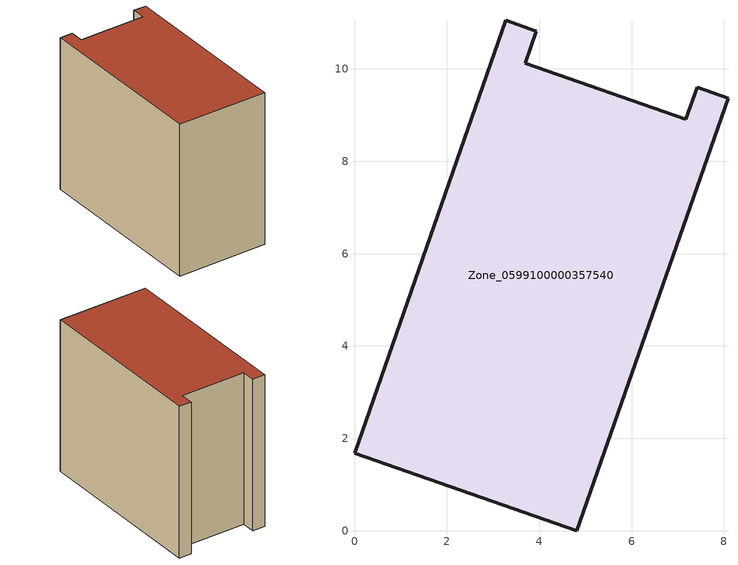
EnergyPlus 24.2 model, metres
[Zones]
Zone_0599100000357540
 floor ground (C_G): 0,1.68 3.27,11.05 3.94,10.82 3.7,10.12 7.17,8.91 7.42,9.6 8.09,9.37 4.81,0 z0
 wall outside (C_F): 4.81,0 8.09,9.37 7.42,9.6 7.17,8.91 3.7,10.12 3.94,10.82 3.27,11.05 0,1.68 4.81,0 z0:8.62
 roof outside (C_R): 3.27,11.05 0,1.68 4.81,0 8.09,9.37 7.42,9.6 7.17,8.91 3.7,10.12 3.94,10.82 z8.62
[BUILDING]
Pand.0599100000357540: North Axis=0; Terrain=City; Loads Convergence Tolerance Value=0.04; Temperature Convergence Tolerance Value=0.4; Solar Distribution=FullExterior; Maximum Number of Warmup Days=25; Minimum Number of Warmup Days=1
[Site:Location]
Rotterdam.The.Hague.AP_ZH_NLD Design_Conditions: Latitude=51.96; Longitude=4.45; Time Zone=1; Elevation=-4.5
[SITE:GROUNDTEMPERATURE:BUILDINGSURFACE]
18, 18, 18, 18, 18, 18, 18, 18, 18, 18, 18, 18
[MATERIAL] Thermal Absorptance=0.9; Solar Absorptance=0.7; Visible Absorptance=0.7
Name | Roughness | Thickness | Conductivity | Density | Specific Heat
G.TI.1992-2005 | MediumSmooth | 0.15 | 0.06 | 540 | 1210
F.TI.1992-2005 | Rough | 0.3 | 0.12 | 1920 | 840
R.TI.1992-2005 | MediumRough | 0.2 | 0.08 | 1500 | 1000
[CONSTRUCTION]
C_G: G.TI.1992-2005
C_F: F.TI.1992-2005
C_R: R.TI.1992-2005
[ZONE]
Zone_0599100000357540: Type=1; Multiplier=1; Ceiling Height=Autocalculate; Volume=Autocalculate; Floor Area=autocalculate; Part of Total Floor Area=Yes
[ZONEINFILTRATION:DESIGNFLOWRATE]
Infil_Zone_0599100000357540: Zone or ZoneList or Space or SpaceList=Zone_0599100000357540; Schedule=AlwaysOn; Design Flow Rate Calculation Method=Flow/Area; Flow Rate per Floor Area=0.0015; Constant Term Coefficient=1; Temperature Term Coefficient=0; Velocity Term Coefficient=0; Velocity Squared Term Coefficient=0
[HVACTEMPLATE:ZONE:IDEALLOADSAIRSYSTEM]
Zone_0599100000357540: Maximum Heating Supply Air Temperature=50; Minimum Cooling Supply Air Temperature=13; Maximum Heating Supply Air Humidity Ratio=0.0156; Minimum Cooling Supply Air Humidity Ratio=0.0077; Heating Limit=NoLimit; Cooling Limit=NoLimit; Dehumidification Control Type=ConstantSensibleHeatRatio; Cooling Sensible Heat Ratio=0.7; Dehumidification Setpoint=60; Humidification Control Type=None; Humidification Setpoint=30; Outdoor Air Method=None; Outdoor Air Flow Rate per Person=0.00944; Outdoor Air Flow Rate per Zone Floor Area=0; Outdoor Air Flow Rate per Zone=0; Demand Controlled Ventilation Type=None; Outdoor Air Economizer Type=NoEconomizer; Heat Recovery Type=None; Sensible Heat Recovery Effectiveness=0.7; Latent Heat Recovery Effectiveness=0.65
[ZONECONTROL:THERMOSTAT]
ThermostatControl_Zone_0599100000357540: Zone or ZoneList=Zone_0599100000357540; Control Type Schedule=DualSetpointControlType; Control 1=Thermostat_Zone_0599100000357540; Temperature Difference Between Cutout And Setpoint=0
[THERMOSTATSETPOINT:DUALSETPOINT]
Thermostat_Zone_0599100000357540: Heating Setpoint Temperature Schedule=HeatingSetpoint_Zone_0599100000357540; Cooling Setpoint Temperature Schedule=CoolingSetpoint_Zone_0599100000357540
[SCHEDULE:COMPACT]
HeatingSetpoint_Zone_0599100000357540: Through: 12/31, For: AllDays, Until: 24:00, 21
CoolingSetpoint_Zone_0599100000357540: Through: 12/31, For: AllDays, Until: 24:00, 24
DualSetpointControlType: Through: 12/31, For: AllDays, Until: 24:00, 4
AlwaysOn: Through: 12/31, For: AllDays, Until: 24:00, 1
